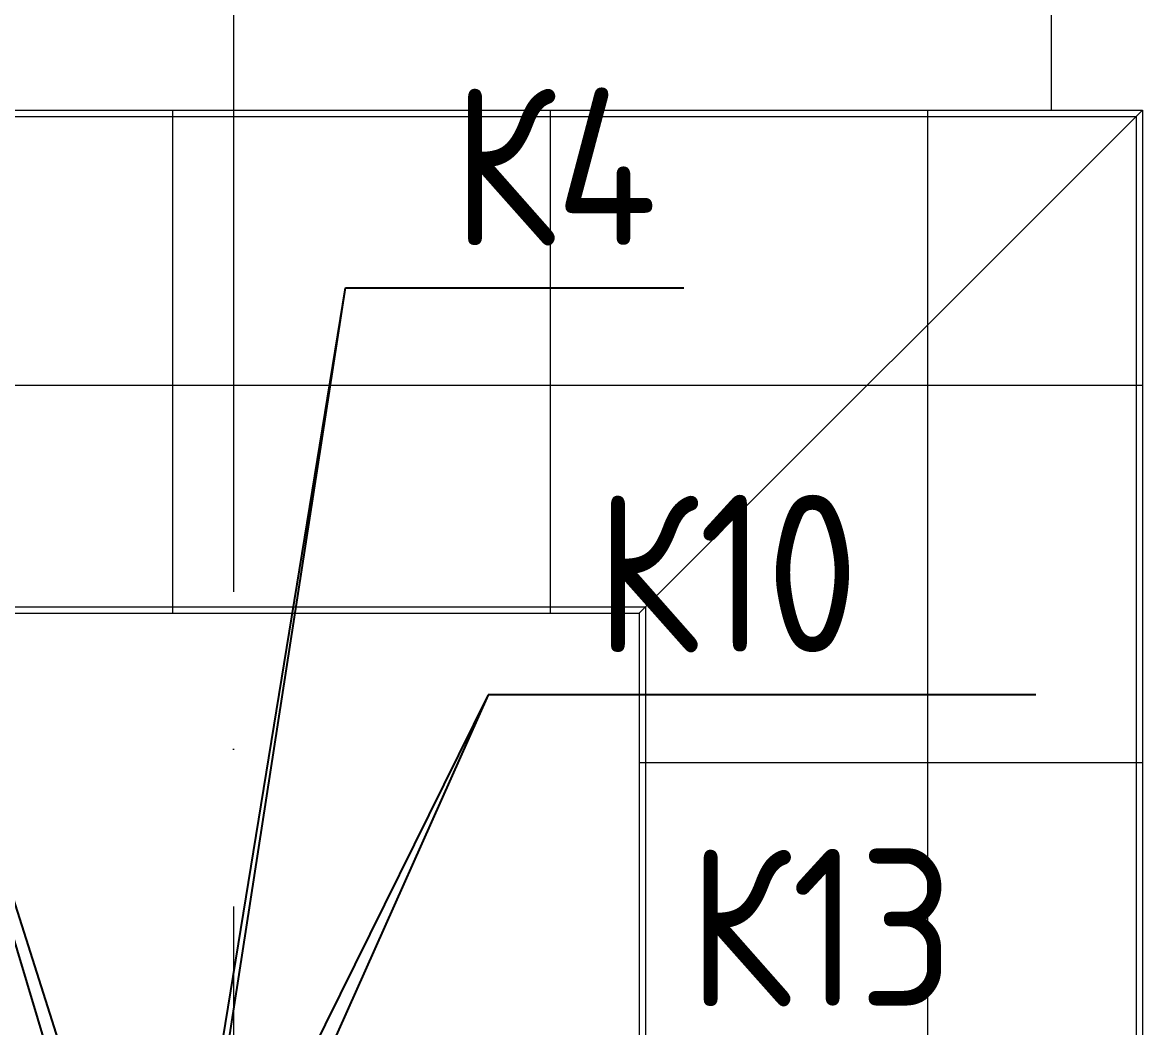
# Model space of a CAD drawing. Header units: millimetres. Extents: x -88595 to 880822, y -1054509 to -148035.
# Drawn here: x 535328 to 537108, y -273196 to -271597 of the extents above; entities that cross this region are included whole.
import ezdxf

# ---------------------------------------------------------------- set-up
doc = ezdxf.new("R2010")
doc.units = ezdxf.units.MM
doc.linetypes.add('ADSK_Линия сетки', pattern=[25, 20, -2.5, 0, -2.5])
for name, color, linetype, lineweight in [('Крыша', 7, 'Continuous', 9), ('Марки', 7, 'Continuous', 20), ('Оборудование', 7, 'Continuous', 18), ('Ограждение', 7, 'Continuous', 9), ('Оси', 7, 'Continuous', 9)]:
    doc.layers.add(name, color=color, linetype=linetype, lineweight=lineweight)
doc.layers.add('П4', color=1, linetype='Continuous')
doc.styles.add('$5$GOST Common', font='GOST_Common.ttf', dxfattribs={"width": 0.9, "height": 250})
pattern_1 = [(0, (548766.5, 663825.2), (0, 600), []), (90, (548766.5, 663825.2), (-600, 4e-14), [])]

# ---------------------------------------------------------------- blocks, each defined once
blk = doc.blocks.new('Кровля')
at = {"layer": 'Ограждение'}
h = blk.add_hatch(dxfattribs=at)
h.set_pattern_fill('FP_86', color=256, style=0, pattern_type=2)
h.set_pattern_definition([(0, (548766.5, 659619.8), (0, 424.264), []), (90, (548766.5, 659619.8), (-600, 4e-14), [])])
h.paths.add_polyline_path([(549291.9, 654690.5), (549365.5, 654690.5), (549375.5, 654700.5), (545275.5, 654700.5), (545285.5, 654690.5), (549230.5, 654690.5)])
h = blk.add_hatch(dxfattribs=at)
h.set_pattern_fill('FP_18', color=256, style=0, pattern_type=2)
h.set_pattern_definition(pattern_1)
h.paths.add_polyline_path([(548096.4, 653910.5), (548585.5, 653910.5), (549365.5, 654690.5), (545285.5, 654690.5), (546065.5, 653910.5), (547824.5, 653910.5)])
h = blk.add_hatch(dxfattribs=at)
h.set_pattern_fill('FP_18', color=256, style=0, pattern_type=2)
h.set_pattern_definition(pattern_1)
h.paths.add_polyline_path([(548585.5, 651222.5), (549365.5, 651222.5), (549365.5, 654690.5), (548585.5, 653910.5), (548585.5, 651496.8)])
h = blk.add_hatch(dxfattribs=at)
h.set_pattern_fill('FP_84', color=256, style=0, pattern_type=2)
h.set_pattern_definition([(0, (549428, 663825.2), (0, 600), []), (90, (549428, 663825.2), (-424.264, 3e-14), [])])
h.paths.add_polyline_path([(549375.5, 651222.5), (549375.5, 654700.5), (549365.5, 654690.5), (549365.5, 651222.5)])
h = blk.add_hatch(dxfattribs=at)
h.set_pattern_fill('FP_87', color=256, style=0, pattern_type=2)
h.set_pattern_definition([(0, (548766.5, 658505.8), (0, 424.264), []), (90, (548766.5, 658505.8), (-600, 4e-14), [])])
h.paths.add_polyline_path([(548575.5, 653900.5), (548585.5, 653910.5), (546065.5, 653910.5), (546075.5, 653900.5), (548568.7, 653900.5)])
h = blk.add_hatch(dxfattribs=at)
h.set_pattern_fill('FP_85', color=256, style=0, pattern_type=2)
h.set_pattern_definition([(0, (548314, 663825.2), (0, 600), []), (90, (548314, 663825.2), (-424.264, 3e-14), [])])
h.paths.add_polyline_path([(548585.5, 651222.5), (548585.5, 653910.5), (548575.5, 653900.5), (548575.5, 651222.5)])
at = {"layer": 'Крыша'}
blk.add_line((549230.5, 654700.5), (549230.5, 655798.4), dxfattribs=at)
at = {"layer": 'Ограждение'}
for p, q in [((545275.5, 654700.5), (549375.5, 654700.5)), ((545285.5, 654690.5), (549365.5, 654690.5)), ((549365.5, 654690.5), (548585.5, 653910.5)), ((549375.5, 654700.5), (549365.5, 654690.5)), ((549365.5, 654690.5), (549365.5, 651222.5)), ((549375.5, 654700.5), (549375.5, 651222.5)), ((546065.5, 653910.5), (548585.5, 653910.5)), ((548585.5, 653910.5), (548575.5, 653900.5)), ((548585.5, 653910.5), (548585.5, 651222.5)), ((546075.5, 653900.5), (548575.5, 653900.5)), ((548575.5, 653900.5), (548575.5, 651222.5))]:
    blk.add_line(p, q, dxfattribs=at)
at = {"layer": 'Оси', "linetype": 'ADSK_Линия сетки', "ltscale": 100}
blk.add_line((547930.5, 695936.1), (547930.5, 629959.3), dxfattribs=at)

msp = doc.modelspace()

# ---------------------------------------------------------------- linework, layer by layer
at = {"layer": 'П4', "color": 7, "ltscale": 100}
for p, q in [((535507, -273598.4), (535003.8, -272019.4)), ((535507, -273698.4), (535003.8, -272019.4)), ((535607, -273456.6), (535841.1, -272019.4)), ((535608.1, -273525.6), (535841.1, -272019.4)), ((535841.1, -272019.4), (536379, -272019.4)), ((536068.2, -272666.5), (535607, -273598.4)), ((536068.2, -272666.5), (535607, -273698.4)), ((536938.5, -272666.5), (536068.2, -272666.5))]:
    msp.add_line(p, q, dxfattribs=at)

# ---------------------------------------------------------------- block references
at = {"layer": 'Оборудование', "color": 5, "true_color": 0x0000ff}
msp.add_blockref('Кровля', (-12267.3, -926437.4), dxfattribs=at)

# ---------------------------------------------------------------- texts
at = {"layer": 'Марки', "lineweight": 9, "char_height": 250, "width": 216.456, "attachment_point": 1, "style": '$5$GOST Common'}
for s, insert in [('К4', (536010.8, -271701.6)), ('К10', (536238, -272348.6)), ('К13', (536385.4, -272911.6))]:
    msp.add_mtext(s, dxfattribs=dict(at, insert=insert))

doc.saveas('drawing.dxf')
